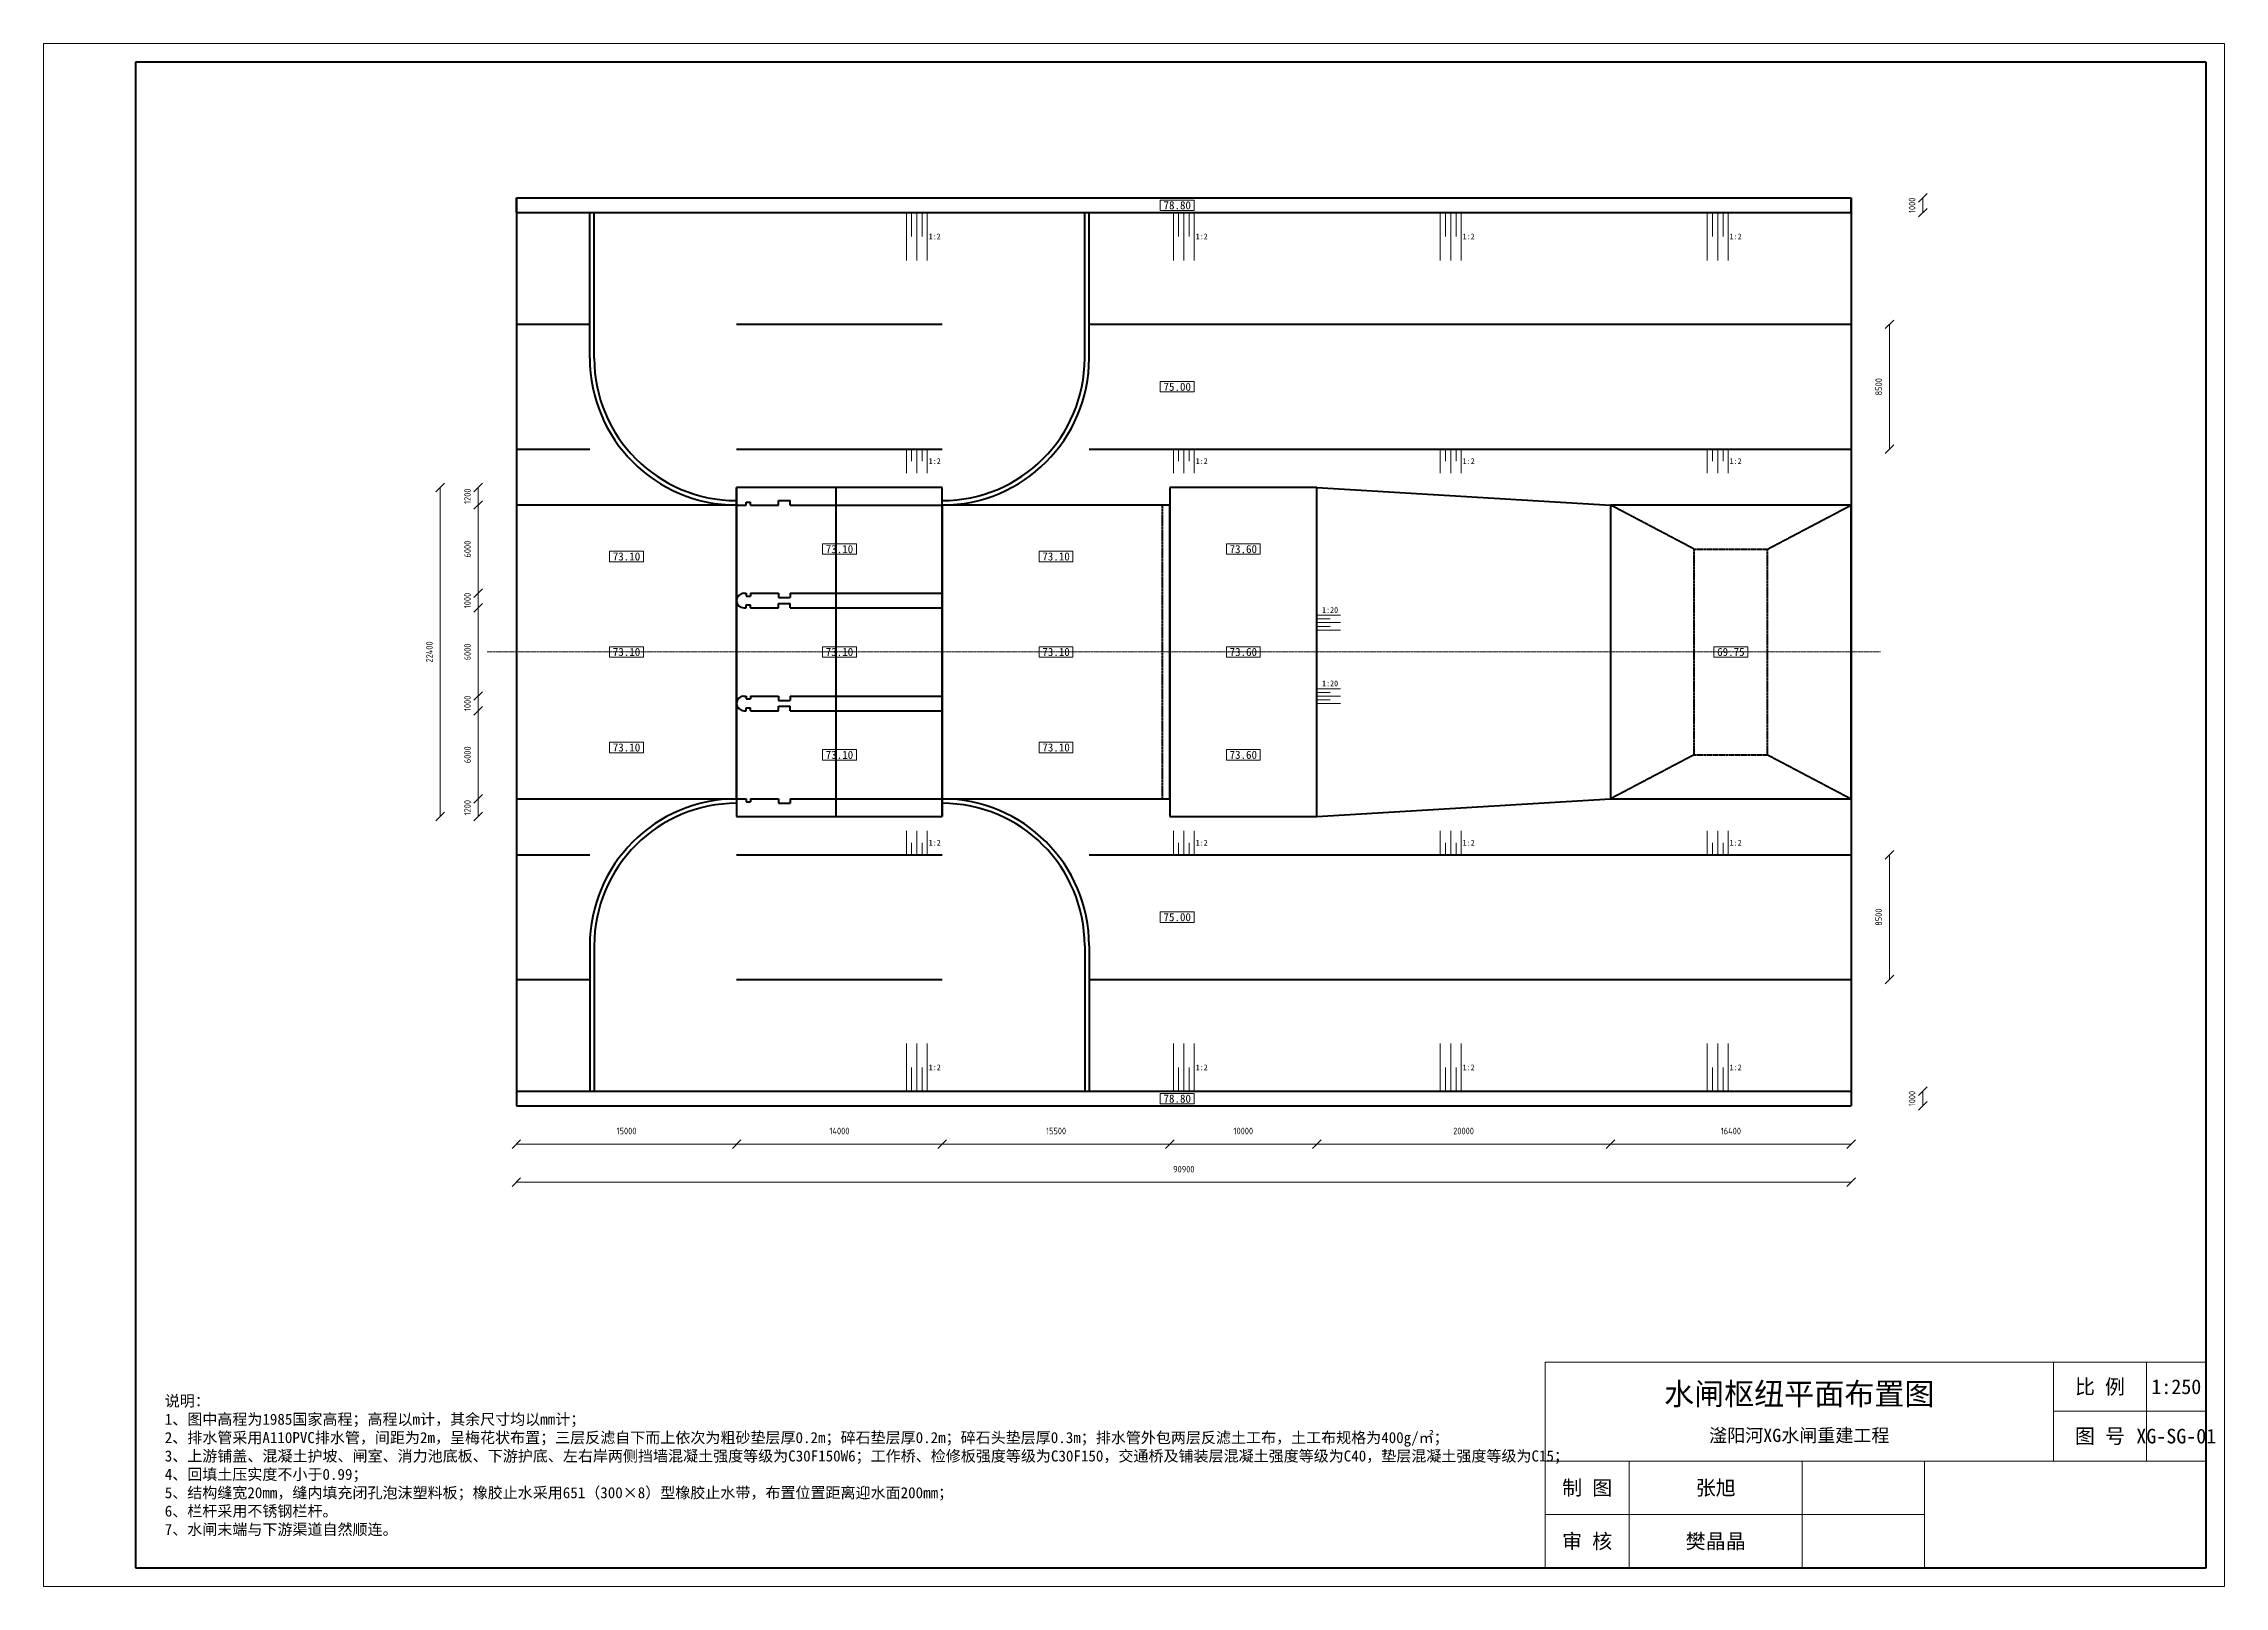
# Model space of a CAD drawing. Header units: millimetres. Extents: x -32193 to 116307, y -63597 to 41403.
import ezdxf
from ezdxf.enums import TextEntityAlignment as Align

# ---------------------------------------------------------------- set-up
doc = ezdxf.new("R2010")
doc.units = ezdxf.units.MM
doc.linetypes.add('DASHED', pattern=[1.524, 1.27, -0.254])
for name, color, linetype, lineweight in [('中心线', 1, 'Continuous', 18), ('图幅', 3, 'Continuous', 18), ('图框', 5, 'Continuous', 50), ('尺寸标注', 7, 'Continuous', 18), ('标题栏', 7, 'Continuous', 18), ('示坡线', 6, 'Continuous', 18), ('轮廓', 7, 'Continuous', 50), ('高程标注', 3, 'Continuous', 18)]:
    doc.layers.add(name, color=color, linetype=linetype, lineweight=lineweight)
doc.styles.add('CN', font='simhei.ttf')
doc.styles.add('数字字体', font='gbenor.shx')

msp = doc.modelspace()

# ---------------------------------------------------------------- linework, layer by layer
at = {"layer": '中心线', "linetype": 'DASHED'}
msp.add_line((-2000, 0), (92900, 0), dxfattribs=at)
at = {"layer": '图幅'}
for p, q in [((116307, 41403), (-32193, 41403)), ((-32193, 41403), (-32193, -63597)), ((116307, -63597), (116307, 41403)), ((-32193, -63597), (116307, -63597))]:
    msp.add_line(p, q, dxfattribs=at)
at = {"layer": '图框'}
for p, q in [((115057, 40153), (-25943, 40153)), ((-25943, 40153), (-25943, -62347)), ((115057, -62347), (115057, 40153)), ((-25943, -62347), (115057, -62347))]:
    msp.add_line(p, q, dxfattribs=at)
at = {"layer": '尺寸标注'}
for p, q in [((95477, 30608), (96062, 31192)), ((95477, 29608), (96062, 30192)), ((95770, 29900), (95770, 30900)), ((93205, 22008), (93789, 22592)), ((93497, 13800), (93497, 22300)), ((93205, 13508), (93789, 14092)), ((-5486, 10908), (-4902, 11492)), ((-5194, -11200), (-5194, 11200)), ((-2889, 10908), (-2305, 11492)), ((-2597, -11200), (-2597, 11200)), ((-2889, 9708), (-2305, 10292)), ((-2889, 3708), (-2305, 4292)), ((-2889, 2708), (-2305, 3292)), ((-2889, -3292), (-2305, -2708)), ((-2889, -4292), (-2305, -3708)), ((-2889, -10292), (-2305, -9708)), ((-5486, -11492), (-4902, -10908)), ((-2889, -11492), (-2305, -10908)), ((93205, -14092), (93789, -13508)), ((93497, -22300), (93497, -13800)), ((93205, -22592), (93789, -22008)), ((95477, -30192), (96062, -29608)), ((95477, -31192), (96062, -30608)), ((95770, -30900), (95770, -29900)), ((-292, -33789), (292, -33205)), ((0, -33497), (90900, -33497)), ((14708, -33789), (15292, -33205)), ((28708, -33789), (29292, -33205)), ((44208, -33789), (44792, -33205)), ((54208, -33789), (54792, -33205)), ((74208, -33789), (74792, -33205)), ((90608, -33789), (91192, -33205)), ((-292, -36386), (292, -35802)), ((0, -36094), (90900, -36094)), ((90608, -36386), (91192, -35802))]:
    msp.add_line(p, q, dxfattribs=at)
at = {"layer": '标题栏'}
for p, q in [((115057, -48347), (70057, -48347)), ((70057, -48347), (70057, -62347)), ((104662, -55067), (104662, -48347)), ((111007, -55067), (111007, -48347)), ((115057, -62347), (115057, -48347)), ((104662, -51672), (115057, -51672)), ((70057, -55067), (115057, -55067)), ((75772, -62347), (75772, -55067)), ((87562, -62347), (87562, -55067)), ((95887, -62347), (95887, -55067)), ((70057, -58707), (95887, -58707)), ((70057, -62347), (115057, -62347))]:
    msp.add_line(p, q, dxfattribs=at)
at = {"layer": '示坡线'}
for p, q in [((26556, 29900), (26556, 26654)), ((26913, 29900), (26913, 28277)), ((27270, 29900), (27270, 26654)), ((27627, 29900), (27627, 28277)), ((27984, 29900), (27984, 26654)), ((44736, 29900), (44736, 26654)), ((45093, 29900), (45093, 28277)), ((45450, 29900), (45450, 26654)), ((45807, 29900), (45807, 28277)), ((46164, 29900), (46164, 26654)), ((62916, 29900), (62916, 26654)), ((63273, 29900), (63273, 28277)), ((63630, 29900), (63630, 26654)), ((63987, 29900), (63987, 28277)), ((64344, 29900), (64344, 26654)), ((81096, 29900), (81096, 26654)), ((81453, 29900), (81453, 28277)), ((81810, 29900), (81810, 26654)), ((82167, 29900), (82167, 28277)), ((82524, 29900), (82524, 26654)), ((26556, 13800), (26556, 12177)), ((26913, 13800), (26913, 12988)), ((27270, 13800), (27270, 12177)), ((27627, 13800), (27627, 12988)), ((27984, 13800), (27984, 12177)), ((44736, 13800), (44736, 12177)), ((45093, 13800), (45093, 12988)), ((45450, 13800), (45450, 12177)), ((45807, 13800), (45807, 12988)), ((46164, 13800), (46164, 12177)), ((62916, 13800), (62916, 12177)), ((63273, 13800), (63273, 12988)), ((63630, 13800), (63630, 12177)), ((63987, 13800), (63987, 12988)), ((64344, 13800), (64344, 12177)), ((81096, 13800), (81096, 12177)), ((81453, 13800), (81453, 12988)), ((81810, 13800), (81810, 12177)), ((82167, 13800), (82167, 12988)), ((82524, 13800), (82524, 12177)), ((54500, 2500), (56123, 2500)), ((54500, 2247), (55409, 2247)), ((54500, 1994), (56123, 1994)), ((54500, 1740), (55409, 1740)), ((54500, 1487), (56123, 1487)), ((54500, -2500), (56123, -2500)), ((54500, -2753), (55409, -2753)), ((54500, -3006), (56123, -3006)), ((54500, -3260), (55409, -3260)), ((54500, -3513), (56123, -3513)), ((26556, -13800), (26556, -12177)), ((26913, -13800), (26913, -12988)), ((27270, -13800), (27270, -12177)), ((27627, -13800), (27627, -12988)), ((27984, -13800), (27984, -12177)), ((44736, -13800), (44736, -12177)), ((45093, -13800), (45093, -12988)), ((45450, -13800), (45450, -12177)), ((45807, -13800), (45807, -12988)), ((46164, -13800), (46164, -12177)), ((62916, -13800), (62916, -12177)), ((63273, -13800), (63273, -12988)), ((63630, -13800), (63630, -12177)), ((63987, -13800), (63987, -12988)), ((64344, -13800), (64344, -12177)), ((81096, -13800), (81096, -12177)), ((81453, -13800), (81453, -12988)), ((81810, -13800), (81810, -12177)), ((82167, -13800), (82167, -12988)), ((82524, -13800), (82524, -12177)), ((26556, -29900), (26556, -26654)), ((27270, -29900), (27270, -26654)), ((27984, -29900), (27984, -26654)), ((44736, -29900), (44736, -26654)), ((45450, -29900), (45450, -26654)), ((46164, -29900), (46164, -26654)), ((62916, -29900), (62916, -26654)), ((63630, -29900), (63630, -26654)), ((64344, -29900), (64344, -26654)), ((81096, -29900), (81096, -26654)), ((81810, -29900), (81810, -26654)), ((82524, -29900), (82524, -26654)), ((26913, -29900), (26913, -28277)), ((27627, -29900), (27627, -28277)), ((45093, -29900), (45093, -28277)), ((45807, -29900), (45807, -28277)), ((63273, -29900), (63273, -28277)), ((63987, -29900), (63987, -28277)), ((81453, -29900), (81453, -28277)), ((82167, -29900), (82167, -28277))]:
    msp.add_line(p, q, dxfattribs=at)
at = {"layer": '轮廓'}
for p, q in [((0, 30900), (90900, 30900)), ((0, 29900), (0, 30900)), ((0, 30900), (0, -30900)), ((0, 29900), (90900, 29900)), ((5000, 20000), (5000, 29900)), ((5300, 20000), (5300, 29900)), ((38700, 20000), (38700, 29900)), ((39000, 20000), (39000, 29900)), ((90900, 29900), (90900, 30900)), ((90900, 30900), (90900, -30900)), ((0, 22300), (5000, 22300)), ((15000, 22300), (29000, 22300)), ((39000, 22300), (90900, 22300)), ((0, 13800), (5000, 13800)), ((15000, 13800), (29000, 13800)), ((39000, 13800), (90900, 13800)), ((29000, 11200), (15000, 11200)), ((15000, 11200), (15000, -11200)), ((15000, 10000), (15000, 11200)), ((21775, -11200), (21775, 11200)), ((29000, -11200), (29000, 11200)), ((29000, 10000), (29000, 11200)), ((54500, 11200), (44500, 11200)), ((44500, 11200), (44500, -11200)), ((54500, -11200), (54500, 11200)), ((54500, 11200), (74500, 10000)), ((15000, 10000), (0, 10000)), ((0, 10000), (0, -10000)), ((15000, -10000), (15000, 10000)), ((15000, 10000), (15650, 10000)), ((15650, 10000), (15650, 10200)), ((15650, 10200), (15950, 10200)), ((15950, 10000), (15950, 10200)), ((15950, 10000), (17850, 10000)), ((17850, 10000), (17850, 10300)), ((17850, 10300), (18650, 10300)), ((18650, 10000), (18650, 10300)), ((18650, 10000), (29000, 10000)), ((44500, 10000), (29000, 10000)), ((29000, 10000), (29000, -10000)), ((44500, -10000), (44500, 10000)), ((44500, -10000), (44500, 10000)), ((90900, 10000), (74500, 10000)), ((74500, 10000), (74500, -10000)), ((90900, -10000), (90900, 10000)), ((15500, 4000), (15650, 4000)), ((15500, 3000), (15650, 3000)), ((15650, 4000), (15650, 3800)), ((15650, 3800), (15950, 3800)), ((15650, 3000), (15650, 3200)), ((15650, 3200), (15950, 3200)), ((15950, 4000), (17850, 4000)), ((15950, 4000), (15950, 3800)), ((15950, 3000), (15950, 3200)), ((15950, 3000), (17850, 3000)), ((17850, 4000), (17850, 3700)), ((17850, 3700), (18650, 3700)), ((17850, 3000), (17850, 3300)), ((17850, 3300), (18650, 3300)), ((18650, 4000), (29000, 4000)), ((18650, 4000), (18650, 3700)), ((18650, 3000), (18650, 3300)), ((18650, 3000), (29000, 3000)), ((15500, -3000), (15650, -3000)), ((15500, -4000), (15650, -4000)), ((15650, -3000), (15650, -3200)), ((15650, -3200), (15950, -3200)), ((15650, -4000), (15650, -3800)), ((15650, -3800), (15950, -3800)), ((15950, -3000), (17850, -3000)), ((15950, -3000), (15950, -3200)), ((15950, -4000), (15950, -3800)), ((15950, -4000), (17850, -4000)), ((17850, -3000), (17850, -3300)), ((17850, -3300), (18650, -3300)), ((17850, -4000), (17850, -3700)), ((17850, -3700), (18650, -3700)), ((18650, -3000), (29000, -3000)), ((18650, -3000), (18650, -3300)), ((18650, -4000), (18650, -3700)), ((18650, -4000), (29000, -4000)), ((0, -10000), (15000, -10000)), ((15000, -10000), (15000, -11200)), ((15000, -10000), (15650, -10000)), ((15650, -10000), (15650, -10200)), ((15650, -10200), (15950, -10200)), ((15950, -10000), (17850, -10000)), ((15950, -10000), (15950, -10200)), ((17850, -10000), (17850, -10300)), ((17850, -10300), (18650, -10300)), ((18650, -10000), (29000, -10000)), ((18650, -10000), (18650, -10300)), ((29000, -10000), (29000, -11200)), ((29000, -10000), (44500, -10000)), ((54500, -11200), (74500, -10000)), ((74500, -10000), (90900, -10000)), ((15000, -11200), (29000, -11200)), ((44500, -11200), (54500, -11200)), ((0, -13800), (5000, -13800)), ((15000, -13800), (29000, -13800)), ((39000, -13800), (90900, -13800)), ((5000, -20000), (5000, -29900)), ((5300, -20000), (5300, -29900)), ((38700, -20000), (38700, -29900)), ((39000, -20000), (39000, -29900)), ((0, -22300), (5000, -22300)), ((15000, -22300), (29000, -22300)), ((39000, -22300), (90900, -22300)), ((0, -29900), (90900, -29900)), ((0, -29900), (0, -30900)), ((0, -30900), (90900, -30900)), ((90900, -29900), (90900, -30900))]:
    msp.add_line(p, q, dxfattribs=at)
at = {"layer": '轮廓', "linetype": 'DASHED'}
for p, q in [((44000, -10000), (44000, 10000)), ((80200, 7000), (74500, 10000)), ((85200, 7000), (90900, 10000)), ((80200, -7000), (80200, 7000)), ((80200, 7000), (85200, 7000)), ((85200, -7000), (85200, 7000)), ((80200, -7000), (74500, -10000)), ((80200, -7000), (85200, -7000)), ((85200, -7000), (90900, -10000))]:
    msp.add_line(p, q, dxfattribs=at)
at = {"layer": '轮廓'}
for centre, radius, start, end in [((15000, 20000), 10000, 180, 270), ((15000, 20000), 9700, 180, 270), ((29000, 20000), 10000, 270, 360), ((29000, 20000), 9700, 270, 360), ((15500, 3500), 500, 90, 270), ((15500, -3500), 500, 90, 270), ((15000, -20000), 10000, 90, 180), ((15000, -20000), 9700, 90, 180), ((29000, -20000), 10000, 0, 90), ((29000, -20000), 9700, 0, 90)]:
    msp.add_arc(centre, radius, start, end, dxfattribs=at)
at = {"layer": '高程标注'}
for p, q in [((46150, 30755), (43850, 30755)), ((43850, 30755), (43850, 30045)), ((43850, 30045), (46150, 30045)), ((46150, 30045), (46150, 30755)), ((46150, 18405), (43850, 18405)), ((43850, 18405), (43850, 17695)), ((46150, 17695), (46150, 18405)), ((43850, 17695), (46150, 17695)), ((8650, 6855), (6350, 6855)), ((6350, 6855), (6350, 6145)), ((6350, 6145), (8650, 6145)), ((8650, 6145), (8650, 6855)), ((23150, 7355), (20850, 7355)), ((20850, 7355), (20850, 6645)), ((20850, 6645), (23150, 6645)), ((23150, 6645), (23150, 7355)), ((37900, 6855), (35600, 6855)), ((35600, 6855), (35600, 6145)), ((35600, 6145), (37900, 6145)), ((37900, 6145), (37900, 6855)), ((50650, 7355), (48350, 7355)), ((48350, 7355), (48350, 6645)), ((48350, 6645), (50650, 6645)), ((50650, 6645), (50650, 7355)), ((8650, 355), (6350, 355)), ((6350, 355), (6350, -355)), ((8650, -355), (8650, 355)), ((23150, 355), (20850, 355)), ((20850, 355), (20850, -355)), ((23150, -355), (23150, 355)), ((37900, 355), (35600, 355)), ((35600, 355), (35600, -355)), ((37900, -355), (37900, 355)), ((50650, 355), (48350, 355)), ((48350, 355), (48350, -355)), ((50650, -355), (50650, 355)), ((83850, 355), (81550, 355)), ((81550, 355), (81550, -355)), ((83850, -355), (83850, 355)), ((6350, -355), (8650, -355)), ((20850, -355), (23150, -355)), ((35600, -355), (37900, -355)), ((48350, -355), (50650, -355)), ((81550, -355), (83850, -355)), ((8650, -6145), (6350, -6145)), ((6350, -6145), (6350, -6855)), ((6350, -6855), (8650, -6855)), ((8650, -6855), (8650, -6145)), ((23150, -6645), (20850, -6645)), ((20850, -6645), (20850, -7355)), ((20850, -7355), (23150, -7355)), ((23150, -7355), (23150, -6645)), ((37900, -6145), (35600, -6145)), ((35600, -6145), (35600, -6855)), ((35600, -6855), (37900, -6855)), ((37900, -6855), (37900, -6145)), ((50650, -6645), (48350, -6645)), ((48350, -6645), (48350, -7355)), ((48350, -7355), (50650, -7355)), ((50650, -7355), (50650, -6645)), ((46150, -17695), (43850, -17695)), ((43850, -17695), (43850, -18405)), ((46150, -18405), (46150, -17695)), ((43850, -18405), (46150, -18405)), ((46150, -30045), (43850, -30045)), ((43850, -30045), (43850, -30755)), ((43850, -30755), (46150, -30755)), ((46150, -30755), (46150, -30045))]:
    msp.add_line(p, q, dxfattribs=at)

# ---------------------------------------------------------------- texts
at = {"layer": '尺寸标注', "style": '数字字体'}
for s, p in [('1000', (95039, 30400)), ('8500', (92767, 18050)), ('1200', (-3328, 10600)), ('6000', (-3328, 7000)), ('1000', (-3328, 3500)), ('22400', (-5925, 0)), ('6000', (-3328, 0)), ('1000', (-3328, -3500)), ('6000', (-3328, -7000)), ('1200', (-3328, -10600)), ('8500', (92767, -18050)), ('1000', (95039, -30400))]:
    msp.add_text(s, height=445.6, rotation=90, dxfattribs=at).set_placement(p, align=Align.MIDDLE_CENTER)
for s, p in [('15000', (7500, -32604)), ('14000', (22000, -32604)), ('15500', (36750, -32604)), ('10000', (49500, -32604)), ('20000', (64500, -32604)), ('16400', (82700, -32604)), ('90900', (45450, -35202))]:
    msp.add_text(s, height=445.6, dxfattribs=at).set_placement(p, align=Align.MIDDLE_CENTER)
at = {"layer": '标题栏', "style": 'CN'}
for s, p in [('说明：', (-23943, -50972)), ('1、图中高程为1985国家高程；高程以m计，其余尺寸均以mm计；', (-23943, -52222)), ('2、排水管采用A110PVC排水管，间距为2m，呈梅花状布置；三层反滤自下而上依次为粗砂垫层厚0.2m；碎石垫层厚0.2m；碎石头垫层厚0.3m；排水管外包两层反滤土工布，土工布规格为400g/㎡；', (-23943, -53472)), ('3、上游铺盖、混凝土护坡、闸室、消力池底板、下游护底、左右岸两侧挡墙混凝土强度等级为C30F150W6；工作桥、检修板强度等级为C30F150，交通桥及铺装层混凝土强度等级为C40，垫层混凝土强度等级为C15；', (-23943, -54722)), ('4、回填土压实度不小于0.99；', (-23943, -55972)), ('5、结构缝宽20mm，缝内填充闭孔泡沫塑料板；橡胶止水采用651（300×8）型橡胶止水带，布置位置距离迎水面200mm；', (-23943, -57222)), ('6、栏杆采用不锈钢栏杆。', (-23943, -58472)), ('7、水闸末端与下游渠道自然顺连。', (-23943, -59722))]:
    msp.add_text(s, height=750, dxfattribs=at).set_placement(p, align=Align.MIDDLE_LEFT)
for s, height, p in [('水闸枢纽平面布置图', 1500, (87360, -50498)), ('比 例', 1000, (107835, -50010)), ('1:250', 1000, (113032, -50010)), ('滏阳河XG水闸重建工程', 900, (87360, -53320)), ('图 号', 1000, (107835, -53370)), ('XG-SG-01', 1000, (113032, -53370)), ('制 图', 1000, (72915, -56887)), ('张旭', 1000, (81667, -56887)), ('审 核', 1000, (72915, -60527)), ('樊晶晶', 1000, (81667, -60527))]:
    msp.add_text(s, height=height, dxfattribs=at).set_placement(p, align=Align.MIDDLE_CENTER)
at = {"layer": '示坡线', "style": 'CN'}
for s, p in [('1:2', (28487, 28277)), ('1:2', (46667, 28277)), ('1:2', (64847, 28277)), ('1:2', (83027, 28277)), ('1:2', (28487, 12988)), ('1:2', (46667, 12988)), ('1:2', (64847, 12988)), ('1:2', (83027, 12988)), ('1:20', (55409, 2856)), ('1:20', (55409, -2144)), ('1:2', (28487, -12988)), ('1:2', (46667, -12988)), ('1:2', (64847, -12988)), ('1:2', (83027, -12988)), ('1:2', (28487, -28277)), ('1:2', (46667, -28277)), ('1:2', (64847, -28277)), ('1:2', (83027, -28277))]:
    msp.add_text(s, height=401, dxfattribs=at).set_placement(p, align=Align.MIDDLE_CENTER)
at = {"layer": '高程标注', "style": 'CN'}
for s, p in [('78.80', (45000, 30400)), ('75.00', (45000, 18050)), ('73.10', (7500, 6500)), ('73.10', (22000, 7000)), ('73.10', (36750, 6500)), ('73.60', (49500, 7000)), ('73.10', (7500, 0)), ('73.10', (22000, 0)), ('73.10', (36750, 0)), ('73.60', (49500, 0)), ('69.75', (82700, 0)), ('73.10', (7500, -6500)), ('73.10', (22000, -7000)), ('73.10', (36750, -6500)), ('73.60', (49500, -7000)), ('75.00', (45000, -18050)), ('78.80', (45000, -30400))]:
    msp.add_text(s, height=550, dxfattribs=at).set_placement(p, align=Align.MIDDLE_CENTER)

doc.saveas('drawing.dxf')
